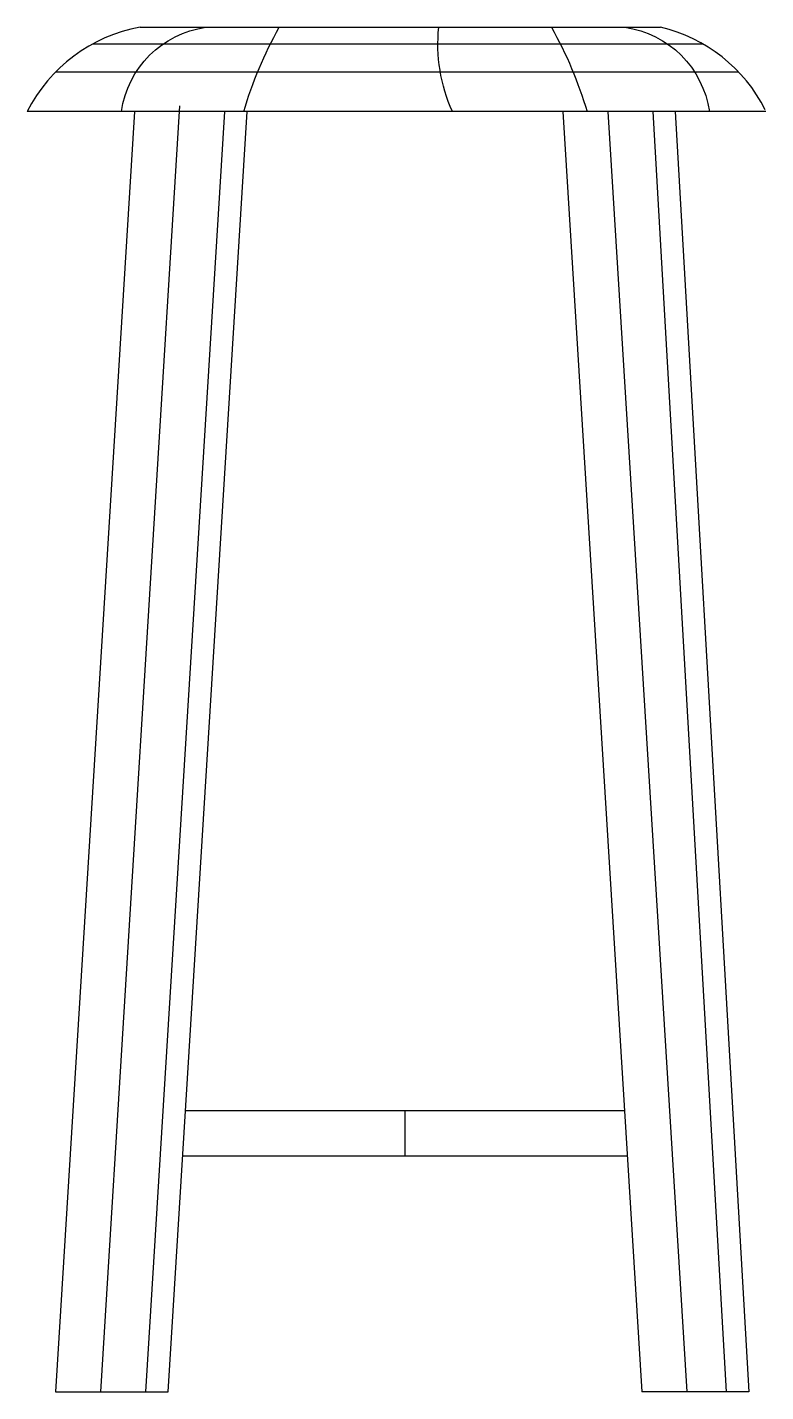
# Model space of a CAD drawing. Header units: millimetres. Extents: x 0 to 315, y 0 to 582.
import ezdxf

# ---------------------------------------------------------------- set-up
doc = ezdxf.new("R2010")
doc.units = ezdxf.units.MM

msp = doc.modelspace()

# ---------------------------------------------------------------- linework, layer by layer
for p, q in [((48.16, 582.48), (270.53, 582.48)), ((288.71, 575.29), (27.8, 575.29)), ((303.94, 563.3), (12.04, 563.3)), ((315.45, 546.53), (0, 546.53))]:
    msp.add_line(p, q)
at = {"color": 130}
for p, q in [((65.02, 548.92), (31.3, 0)), ((45.75, 546.53), (12.04, 0)), ((84.28, 546.53), (50.57, 0)), ((60.2, 0), (93.91, 546.53)), ((228.76, 546.53), (262.47, 0)), ((248.02, 546.53), (281.74, 0)), ((267.29, 546.53), (298.59, 0)), ((276.78, 546.53), (308.22, 0)), ((255.08, 119.85), (67.59, 119.85)), ((161.34, 119.85), (161.34, 100.68)), ((66.41, 100.68), (256.26, 100.68)), ((12.04, 0), (60.2, 0)), ((308.22, 0), (262.47, 0))]:
    msp.add_line(p, q, dxfattribs=at)
at = {"extrusion": (0, 0, -1)}
for centre, major_axis, start_param, end_param in [((82.29, 540.48), (42.52, 0), 3.284631, 4.57163), ((259.93, 497.34), (174.58, 0), 3.427894, 3.65235), ((245.31, 575.29), (-69.9, 0), -0.425155, 0.103299), ((71.65, 497.34), (-174.58, 0), 2.630836, 2.855291), ((249.28, 540.48), (42.52, 0), -1.430038, -0.143038)]:
    msp.add_ellipse(centre, major_axis=major_axis, ratio=0.997718, start_param=start_param, end_param=end_param, dxfattribs=at)
for centre, start_param, end_param in [((60.13, 516.43), 1.749739, 2.676668), ((255.09, 517.15), 0.464925, 1.339219)]:
    msp.add_ellipse(centre, major_axis=(67.28, 0), ratio=0.997718, start_param=start_param, end_param=end_param)

doc.saveas('drawing.dxf')
